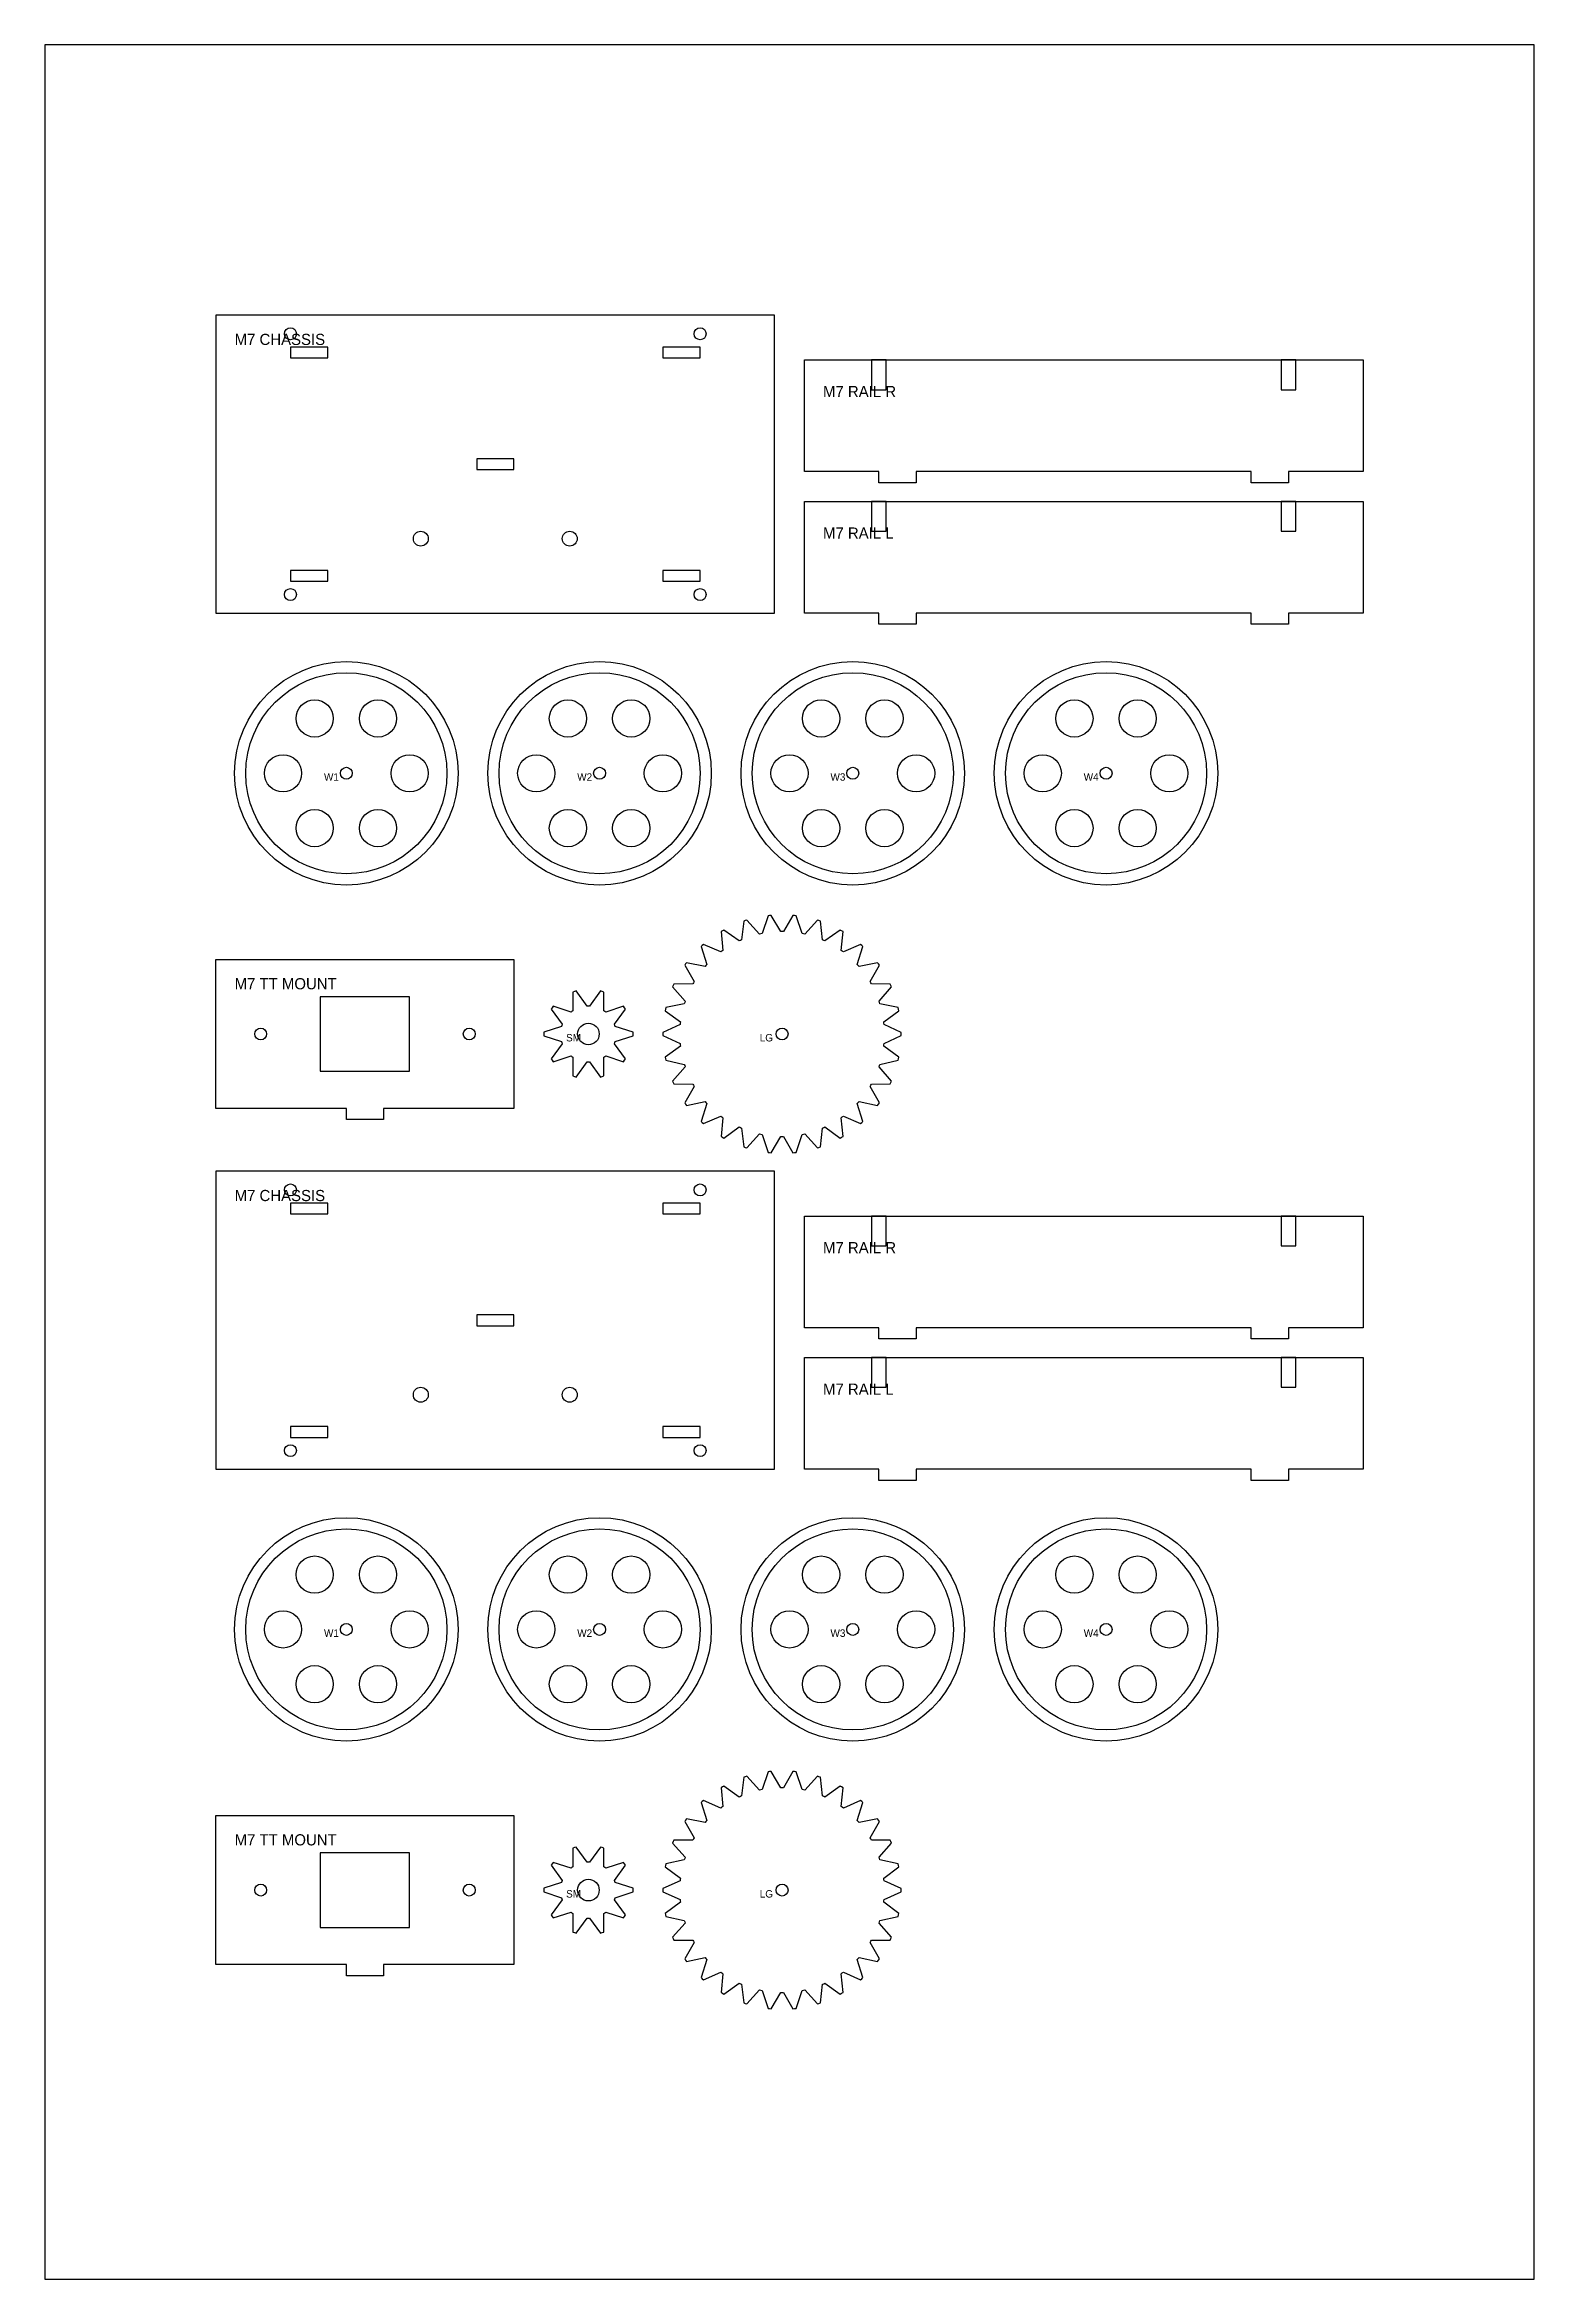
# Model space of a CAD drawing. Header units: metres. Extents: x 0 to 400, y 0 to 600.
import ezdxf

# ---------------------------------------------------------------- set-up
doc = ezdxf.new("R2010")
doc.units = ezdxf.units.M
for name, color, linetype in [('CUTS', 7, 'Continuous'), ('ENGRAVE', 1, 'Continuous'), ('SHEET', 8, 'Continuous')]:
    doc.layers.add(name, color=color, linetype=linetype)

msp = doc.modelspace()

# ---------------------------------------------------------------- linework, layer by layer
at = {"layer": 'CUTS'}
for points in [[(46, 447.37), (196, 447.37), (196, 527.37), (46, 527.37)], [(66, 515.92), (76, 515.92), (76, 518.82), (66, 518.82)], [(166, 515.92), (176, 515.92), (176, 518.82), (166, 518.82)], [(204, 515.37), (354, 515.37), (354, 485.37), (334, 485.37), (334, 482.37), (324, 482.37), (324, 485.37), (234, 485.37), (234, 482.37), (224, 482.37), (224, 485.37), (204, 485.37)], [(222, 515.37), (222, 507.37), (226, 507.37), (226, 515.37)], [(332, 515.37), (332, 507.37), (336, 507.37), (336, 515.37)], [(116, 485.92), (126, 485.92), (126, 488.82), (116, 488.82)], [(204, 477.37), (354, 477.37), (354, 447.37), (334, 447.37), (334, 444.37), (324, 444.37), (324, 447.37), (234, 447.37), (234, 444.37), (224, 444.37), (224, 447.37), (204, 447.37)], [(222, 477.37), (222, 469.37), (226, 469.37), (226, 477.37)], [(332, 477.37), (332, 469.37), (336, 469.37), (336, 477.37)], [(66, 455.92), (76, 455.92), (76, 458.82), (66, 458.82)], [(166, 455.92), (176, 455.92), (176, 458.82), (166, 458.82)], [(230, 333.94), (230, 334.37), (230, 334.79), (225.39, 336.88), (225.35, 337.24), (225.31, 337.61), (229.39, 340.6), (229.3, 341.02), (229.21, 341.44), (224.27, 342.51), (224.15, 342.86), (224.04, 343.21), (227.4, 346.99), (227.23, 347.38), (227.06, 347.77), (222, 347.8), (221.82, 348.12), (221.63, 348.43), (224.14, 352.83), (223.89, 353.18), (223.64, 353.52), (218.68, 352.49), (218.44, 352.77), (218.19, 353.04), (219.73, 357.86), (219.41, 358.15), (219.09, 358.43), (214.46, 356.4), (214.16, 356.61), (213.87, 356.83), (214.37, 361.86), (214, 362.08), (213.63, 362.29), (209.52, 359.34), (209.19, 359.49), (208.85, 359.64), (208.29, 364.67), (207.89, 364.8), (207.48, 364.93), (204.08, 361.19), (203.72, 361.27), (203.36, 361.34), (201.77, 366.14), (201.34, 366.19), (200.92, 366.23), (198.37, 361.86), (198, 361.87), (197.63, 361.86), (195.08, 366.23), (194.66, 366.19), (194.23, 366.14), (192.64, 361.34), (192.28, 361.27), (191.92, 361.19), (188.52, 364.93), (188.11, 364.8), (187.71, 364.67), (187.15, 359.64), (186.81, 359.49), (186.48, 359.34), (182.37, 362.29), (182, 362.08), (181.63, 361.86), (182.13, 356.83), (181.84, 356.61), (181.54, 356.4), (176.91, 358.43), (176.59, 358.15), (176.27, 357.86), (177.81, 353.04), (177.56, 352.77), (177.32, 352.49), (172.36, 353.52), (172.11, 353.18), (171.86, 352.83), (174.37, 348.43), (174.18, 348.12), (174, 347.8), (168.94, 347.77), (168.77, 347.38), (168.6, 346.99), (171.96, 343.21), (171.85, 342.86), (171.73, 342.51), (166.79, 341.44), (166.7, 341.02), (166.61, 340.6), (170.69, 337.61), (170.65, 337.24), (170.61, 336.88), (166, 334.79), (166, 334.37), (166, 333.94), (170.61, 331.86), (170.65, 331.49), (170.69, 331.13), (166.61, 328.13), (166.7, 327.71), (166.79, 327.3), (171.73, 326.22), (171.85, 325.87), (171.96, 325.52), (168.6, 321.74), (168.77, 321.35), (168.94, 320.96), (174, 320.94), (174.18, 320.62), (174.37, 320.3), (171.86, 315.9), (172.11, 315.56), (172.36, 315.21), (177.32, 316.24), (177.56, 315.97), (177.81, 315.69), (176.27, 310.87), (176.59, 310.59), (176.91, 310.3), (181.54, 312.34), (181.84, 312.12), (182.13, 311.9), (181.63, 306.87), (182, 306.65), (182.37, 306.44), (186.48, 309.4), (186.81, 309.24), (187.15, 309.1), (187.71, 304.07), (188.11, 303.93), (188.52, 303.8), (191.92, 307.55), (192.28, 307.47), (192.64, 307.39), (194.23, 302.59), (194.66, 302.54), (195.08, 302.5), (197.63, 306.87), (198, 306.87), (198.37, 306.87), (200.92, 302.5), (201.34, 302.54), (201.77, 302.59), (203.36, 307.39), (203.72, 307.47), (204.08, 307.55), (207.48, 303.8), (207.89, 303.93), (208.29, 304.07), (208.85, 309.1), (209.19, 309.24), (209.52, 309.4), (213.63, 306.44), (214, 306.65), (214.37, 306.87), (213.87, 311.9), (214.16, 312.12), (214.46, 312.34), (219.09, 310.3), (219.41, 310.59), (219.73, 310.87), (218.19, 315.69), (218.44, 315.97), (218.68, 316.24), (223.64, 315.21), (223.89, 315.56), (224.14, 315.9), (221.63, 320.3), (221.82, 320.62), (222, 320.94), (227.06, 320.96), (227.23, 321.35), (227.4, 321.74), (224.04, 325.52), (224.15, 325.87), (224.27, 326.22), (229.21, 327.3), (229.3, 327.71), (229.39, 328.13), (225.31, 331.13), (225.35, 331.49), (225.39, 331.86)], [(46, 354.37), (126, 354.37), (126, 314.37), (91, 314.37), (91, 311.37), (81, 311.37), (81, 314.37), (46, 314.37)], [(74, 324.37), (98, 324.37), (98, 344.37), (74, 344.37)], [(157.99, 333.89), (158, 334.37), (157.99, 334.85), (153.22, 336.4), (153.13, 336.68), (153.03, 336.97), (155.98, 341.03), (155.71, 341.42), (155.42, 341.8), (150.65, 340.25), (150.41, 340.43), (150.16, 340.61), (150.16, 345.62), (149.71, 345.78), (149.25, 345.92), (146.3, 341.86), (146, 341.87), (145.7, 341.86), (142.75, 345.92), (142.29, 345.78), (141.84, 345.62), (141.84, 340.61), (141.59, 340.43), (141.35, 340.25), (136.58, 341.8), (136.29, 341.42), (136.02, 341.03), (138.97, 336.97), (138.87, 336.68), (138.78, 336.4), (134.01, 334.85), (134, 334.37), (134.01, 333.89), (138.78, 332.34), (138.87, 332.05), (138.97, 331.77), (136.02, 327.71), (136.29, 327.31), (136.58, 326.93), (141.35, 328.48), (141.59, 328.3), (141.84, 328.13), (141.84, 323.11), (142.29, 322.95), (142.75, 322.81), (145.7, 326.87), (146, 326.87), (146.3, 326.87), (149.25, 322.81), (149.71, 322.95), (150.16, 323.11), (150.16, 328.13), (150.41, 328.3), (150.65, 328.48), (155.42, 326.93), (155.71, 327.31), (155.98, 327.71), (153.03, 331.77), (153.13, 332.05), (153.22, 332.34)], [(46, 217.5), (196, 217.5), (196, 297.5), (46, 297.5)], [(66, 286.05), (76, 286.05), (76, 288.95), (66, 288.95)], [(166, 286.05), (176, 286.05), (176, 288.95), (166, 288.95)], [(204, 285.5), (354, 285.5), (354, 255.5), (334, 255.5), (334, 252.5), (324, 252.5), (324, 255.5), (234, 255.5), (234, 252.5), (224, 252.5), (224, 255.5), (204, 255.5)], [(222, 285.5), (222, 277.5), (226, 277.5), (226, 285.5)], [(332, 285.5), (332, 277.5), (336, 277.5), (336, 285.5)], [(116, 256.05), (126, 256.05), (126, 258.95), (116, 258.95)], [(204, 247.5), (354, 247.5), (354, 217.5), (334, 217.5), (334, 214.5), (324, 214.5), (324, 217.5), (234, 217.5), (234, 214.5), (224, 214.5), (224, 217.5), (204, 217.5)], [(222, 247.5), (222, 239.5), (226, 239.5), (226, 247.5)], [(332, 247.5), (332, 239.5), (336, 239.5), (336, 247.5)], [(66, 226.05), (76, 226.05), (76, 228.95), (66, 228.95)], [(166, 226.05), (176, 226.05), (176, 228.95), (166, 228.95)], [(230, 104.07), (230, 104.5), (230, 104.93), (225.39, 107.01), (225.35, 107.37), (225.31, 107.74), (229.39, 110.74), (229.3, 111.15), (229.21, 111.57), (224.27, 112.65), (224.15, 113), (224.04, 113.35), (227.4, 117.12), (227.23, 117.52), (227.06, 117.9), (222, 117.93), (221.82, 118.25), (221.63, 118.57), (224.14, 122.96), (223.89, 123.31), (223.64, 123.65), (218.68, 122.63), (218.44, 122.9), (218.19, 123.17), (219.73, 127.99), (219.41, 128.28), (219.09, 128.56), (214.46, 126.53), (214.16, 126.75), (213.87, 126.96), (214.37, 132), (214, 132.21), (213.63, 132.42), (209.52, 129.47), (209.19, 129.62), (208.85, 129.77), (208.29, 134.8), (207.89, 134.93), (207.48, 135.06), (204.08, 131.32), (203.72, 131.4), (203.36, 131.47), (201.77, 136.28), (201.34, 136.32), (200.92, 136.37), (198.37, 132), (198, 132), (197.63, 132), (195.08, 136.37), (194.66, 136.32), (194.23, 136.28), (192.64, 131.47), (192.28, 131.4), (191.92, 131.32), (188.52, 135.06), (188.11, 134.93), (187.71, 134.8), (187.15, 129.77), (186.81, 129.62), (186.48, 129.47), (182.37, 132.42), (182, 132.21), (181.63, 132), (182.13, 126.96), (181.84, 126.75), (181.54, 126.53), (176.91, 128.56), (176.59, 128.28), (176.27, 127.99), (177.81, 123.17), (177.56, 122.9), (177.32, 122.63), (172.36, 123.65), (172.11, 123.31), (171.86, 122.96), (174.37, 118.57), (174.18, 118.25), (174, 117.93), (168.94, 117.9), (168.77, 117.52), (168.6, 117.12), (171.96, 113.35), (171.85, 113), (171.73, 112.65), (166.79, 111.57), (166.7, 111.15), (166.61, 110.74), (170.69, 107.74), (170.65, 107.37), (170.61, 107.01), (166, 104.93), (166, 104.5), (166, 104.07), (170.61, 101.99), (170.65, 101.63), (170.69, 101.26), (166.61, 98.26), (166.7, 97.85), (166.79, 97.43), (171.73, 96.35), (171.85, 96), (171.96, 95.65), (168.6, 91.88), (168.77, 91.48), (168.94, 91.1), (174, 91.07), (174.18, 90.75), (174.37, 90.43), (171.86, 86.04), (172.11, 85.69), (172.36, 85.35), (177.32, 86.37), (177.56, 86.1), (177.81, 85.83), (176.27, 81.01), (176.59, 80.72), (176.91, 80.44), (181.54, 82.47), (181.84, 82.25), (182.13, 82.04), (181.63, 77), (182, 76.79), (182.37, 76.58), (186.48, 79.53), (186.81, 79.38), (187.15, 79.23), (187.71, 74.2), (188.11, 74.07), (188.52, 73.94), (191.92, 77.68), (192.28, 77.6), (192.64, 77.53), (194.23, 72.72), (194.66, 72.68), (195.08, 72.63), (197.63, 77), (198, 77), (198.37, 77), (200.92, 72.63), (201.34, 72.68), (201.77, 72.72), (203.36, 77.53), (203.72, 77.6), (204.08, 77.68), (207.48, 73.94), (207.89, 74.07), (208.29, 74.2), (208.85, 79.23), (209.19, 79.38), (209.52, 79.53), (213.63, 76.58), (214, 76.79), (214.37, 77), (213.87, 82.04), (214.16, 82.25), (214.46, 82.47), (219.09, 80.44), (219.41, 80.72), (219.73, 81.01), (218.19, 85.83), (218.44, 86.1), (218.68, 86.37), (223.64, 85.35), (223.89, 85.69), (224.14, 86.04), (221.63, 90.43), (221.82, 90.75), (222, 91.07), (227.06, 91.1), (227.23, 91.48), (227.4, 91.88), (224.04, 95.65), (224.15, 96), (224.27, 96.35), (229.21, 97.43), (229.3, 97.85), (229.39, 98.26), (225.31, 101.26), (225.35, 101.63), (225.39, 101.99)], [(46, 124.5), (126, 124.5), (126, 84.5), (91, 84.5), (91, 81.5), (81, 81.5), (81, 84.5), (46, 84.5)], [(74, 94.5), (98, 94.5), (98, 114.5), (74, 114.5)], [(157.99, 104.02), (158, 104.5), (157.99, 104.98), (153.22, 106.53), (153.13, 106.82), (153.03, 107.1), (155.98, 111.16), (155.71, 111.55), (155.42, 111.94), (150.65, 110.39), (150.41, 110.57), (150.16, 110.74), (150.16, 115.76), (149.71, 115.91), (149.25, 116.05), (146.3, 111.99), (146, 112), (145.7, 111.99), (142.75, 116.05), (142.29, 115.91), (141.84, 115.76), (141.84, 110.74), (141.59, 110.57), (141.35, 110.39), (136.58, 111.94), (136.29, 111.55), (136.02, 111.16), (138.97, 107.1), (138.87, 106.82), (138.78, 106.53), (134.01, 104.98), (134, 104.5), (134.01, 104.02), (138.78, 102.47), (138.87, 102.18), (138.97, 101.9), (136.02, 97.84), (136.29, 97.45), (136.58, 97.06), (141.35, 98.61), (141.59, 98.43), (141.84, 98.26), (141.84, 93.24), (142.29, 93.09), (142.75, 92.95), (145.7, 97.01), (146, 97), (146.3, 97.01), (149.25, 92.95), (149.71, 93.09), (150.16, 93.24), (150.16, 98.26), (150.41, 98.43), (150.65, 98.61), (155.42, 97.06), (155.71, 97.45), (155.98, 97.84), (153.03, 101.9), (153.13, 102.18), (153.22, 102.47)]]:
    msp.add_lwpolyline(points, close=True, dxfattribs=at)
for centre, radius in [((66, 522.37), 1.6), ((176, 522.37), 1.6), ((101, 467.37), 2), ((141, 467.37), 2), ((66, 452.37), 1.6), ((176, 452.37), 1.6), ((81, 404.37), 30), ((149, 404.37), 30), ((217, 404.37), 30), ((285, 404.37), 30), ((72.5, 419.09), 5), ((89.5, 419.09), 5), ((140.5, 419.09), 5), ((157.5, 419.09), 5), ((208.5, 419.09), 5), ((225.5, 419.09), 5), ((276.5, 419.09), 5), ((293.5, 419.09), 5), ((64, 404.37), 5), ((98, 404.37), 5), ((132, 404.37), 5), ((166, 404.37), 5), ((200, 404.37), 5), ((234, 404.37), 5), ((268, 404.37), 5), ((302, 404.37), 5), ((81, 404.37), 1.6), ((149, 404.37), 1.6), ((217, 404.37), 1.6), ((285, 404.37), 1.6), ((72.5, 389.64), 5), ((89.5, 389.64), 5), ((140.5, 389.64), 5), ((157.5, 389.64), 5), ((208.5, 389.64), 5), ((225.5, 389.64), 5), ((276.5, 389.64), 5), ((293.5, 389.64), 5), ((146, 334.37), 2.9), ((58, 334.37), 1.6), ((114, 334.37), 1.6), ((198, 334.37), 1.6), ((66, 292.5), 1.6), ((176, 292.5), 1.6), ((101, 237.5), 2), ((141, 237.5), 2), ((66, 222.5), 1.6), ((176, 222.5), 1.6), ((81, 174.5), 30), ((149, 174.5), 30), ((217, 174.5), 30), ((285, 174.5), 30), ((72.5, 189.22), 5), ((89.5, 189.22), 5), ((140.5, 189.22), 5), ((157.5, 189.22), 5), ((208.5, 189.22), 5), ((225.5, 189.22), 5), ((276.5, 189.22), 5), ((293.5, 189.22), 5), ((64, 174.5), 5), ((81, 174.5), 1.6), ((98, 174.5), 5), ((132, 174.5), 5), ((149, 174.5), 1.6), ((166, 174.5), 5), ((200, 174.5), 5), ((217, 174.5), 1.6), ((234, 174.5), 5), ((268, 174.5), 5), ((285, 174.5), 1.6), ((302, 174.5), 5), ((72.5, 159.78), 5), ((89.5, 159.78), 5), ((140.5, 159.78), 5), ((157.5, 159.78), 5), ((208.5, 159.78), 5), ((225.5, 159.78), 5), ((276.5, 159.78), 5), ((293.5, 159.78), 5), ((58, 104.5), 1.6), ((114, 104.5), 1.6), ((146, 104.5), 2.9), ((198, 104.5), 1.6)]:
    msp.add_circle(centre, radius, dxfattribs=at)
at = {"layer": 'ENGRAVE'}
for centre in [(81, 404.37), (149, 404.37), (217, 404.37), (285, 404.37), (81, 174.5), (149, 174.5), (217, 174.5), (285, 174.5)]:
    msp.add_circle(centre, 27, dxfattribs=at)
at = {"layer": 'SHEET', "color": 8}
msp.add_lwpolyline([(0, 0), (400, 0), (400, 600), (0, 600)], close=True, dxfattribs=at)

# ---------------------------------------------------------------- texts
at = {"layer": 'ENGRAVE'}
for s, height, p in [('M7 CHASSIS', 3, (51, 519.37)), ('M7 RAIL R', 3, (209, 505.37)), ('M7 RAIL L', 3, (209, 467.37)), ('W1', 2, (75, 402.37)), ('W2', 2, (143, 402.37)), ('W3', 2, (211, 402.37)), ('W4', 2, (279, 402.37)), ('M7 TT MOUNT', 3, (51, 346.37)), ('SM', 2, (140, 332.37)), ('LG', 2, (192, 332.37)), ('M7 CHASSIS', 3, (51, 289.5)), ('M7 RAIL R', 3, (209, 275.5)), ('M7 RAIL L', 3, (209, 237.5)), ('W1', 2, (75, 172.5)), ('W2', 2, (143, 172.5)), ('W3', 2, (211, 172.5)), ('W4', 2, (279, 172.5)), ('M7 TT MOUNT', 3, (51, 116.5)), ('SM', 2, (140, 102.5)), ('LG', 2, (192, 102.5))]:
    msp.add_text(s, height=height, dxfattribs=at).set_placement(p)

doc.saveas('drawing.dxf')
